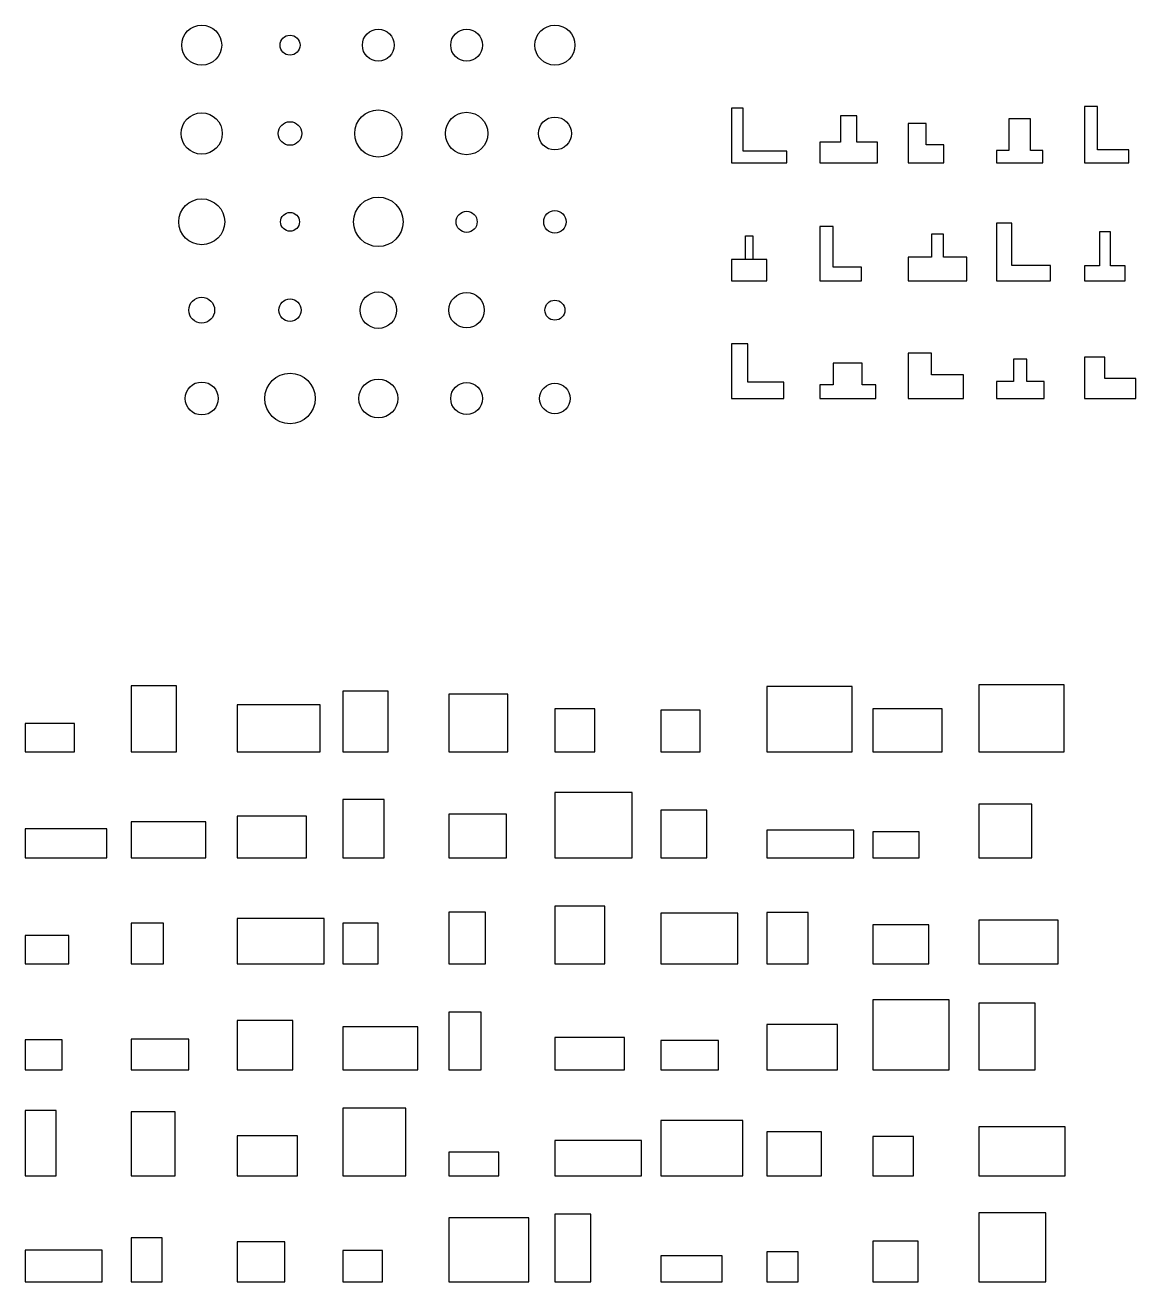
# Model space of a CAD drawing. Header units: metres. Extents: x 0 to 1887, y 0 to 2134.
import ezdxf

# ---------------------------------------------------------------- set-up
doc = ezdxf.new("R2010")
doc.units = ezdxf.units.M

msp = doc.modelspace()

# ---------------------------------------------------------------- linework, layer by layer
for points in [[(1200, 1900), (1294, 1900), (1294, 1920), (1220, 1920), (1220, 1993), (1200, 1993), (1200, 1900)], [(1800, 1900), (1875, 1900), (1875, 1922), (1822, 1922), (1822, 1996), (1800, 1996), (1800, 1900)], [(1350, 1900), (1448, 1900), (1448, 1935), (1413, 1935), (1413, 1980), (1385, 1980), (1385, 1935), (1350, 1935), (1350, 1900)], [(1500, 1900), (1561, 1900), (1561, 1931), (1531, 1931), (1531, 1967), (1500, 1967), (1500, 1900)], [(1650, 1900), (1729, 1900), (1729, 1921), (1708, 1921), (1708, 1975), (1671, 1975), (1671, 1921), (1650, 1921), (1650, 1900)], [(1650, 1700), (1742, 1700), (1742, 1726), (1676, 1726), (1676, 1798), (1650, 1798), (1650, 1700)], [(1200, 1700), (1260, 1700), (1260, 1736), (1224, 1736), (1224, 1776), (1236, 1776), (1236, 1736), (1200, 1736), (1200, 1700)], [(1350, 1700), (1421, 1700), (1421, 1723), (1373, 1723), (1373, 1792), (1350, 1792), (1350, 1700)], [(1500, 1700), (1600, 1700), (1600, 1740), (1560, 1740), (1560, 1779), (1540, 1779), (1540, 1740), (1500, 1740), (1500, 1700)], [(1800, 1700), (1869, 1700), (1869, 1725), (1844, 1725), (1844, 1783), (1825, 1783), (1825, 1725), (1800, 1725), (1800, 1700)], [(1200, 1500), (1289, 1500), (1289, 1528), (1228, 1528), (1228, 1593), (1200, 1593), (1200, 1500)], [(1350, 1500), (1445, 1500), (1445, 1523), (1422, 1523), (1422, 1560), (1373, 1560), (1373, 1523), (1350, 1523), (1350, 1500)], [(1500, 1500), (1594, 1500), (1594, 1540), (1540, 1540), (1540, 1577), (1500, 1577), (1500, 1500)], [(1650, 1500), (1731, 1500), (1731, 1529), (1702, 1529), (1702, 1567), (1679, 1567), (1679, 1529), (1650, 1529), (1650, 1500)], [(1800, 1500), (1887, 1500), (1887, 1534), (1834, 1534), (1834, 1570), (1800, 1570), (1800, 1500)], [(180, 900), (257, 900), (257, 1012), (180, 1012), (180, 900)], [(540, 900), (617, 900), (617, 1003), (540, 1003), (540, 900)], [(1260, 900), (1405, 900), (1405, 1011), (1260, 1011), (1260, 900)], [(1620, 900), (1765, 900), (1765, 1014), (1620, 1014), (1620, 900)], [(720, 900), (820, 900), (820, 998), (720, 998), (720, 900)], [(360, 900), (501, 900), (501, 980), (360, 980), (360, 900)], [(900, 900), (968, 900), (968, 973), (900, 973), (900, 900)], [(1080, 900), (1147, 900), (1147, 971), (1080, 971), (1080, 900)], [(1440, 900), (1558, 900), (1558, 973), (1440, 973), (1440, 900)], [(0, 900), (84, 900), (84, 948), (0, 948), (0, 900)], [(540, 720), (610, 720), (610, 819), (540, 819), (540, 720)], [(900, 720), (1031, 720), (1031, 831), (900, 831), (900, 720)], [(1620, 720), (1710, 720), (1710, 811), (1620, 811), (1620, 720)], [(360, 720), (478, 720), (478, 791), (360, 791), (360, 720)], [(720, 720), (818, 720), (818, 794), (720, 794), (720, 720)], [(1080, 720), (1158, 720), (1158, 801), (1080, 801), (1080, 720)], [(0, 720), (139, 720), (139, 769), (0, 769), (0, 720)], [(180, 720), (307, 720), (307, 781), (180, 781), (180, 720)], [(1260, 720), (1408, 720), (1408, 767), (1260, 767), (1260, 720)], [(1440, 720), (1519, 720), (1519, 764), (1440, 764), (1440, 720)], [(720, 540), (782, 540), (782, 628), (720, 628), (720, 540)], [(900, 540), (985, 540), (985, 638), (900, 638), (900, 540)], [(1080, 540), (1211, 540), (1211, 626), (1080, 626), (1080, 540)], [(1260, 540), (1330, 540), (1330, 627), (1260, 627), (1260, 540)], [(180, 540), (235, 540), (235, 609), (180, 609), (180, 540)], [(360, 540), (508, 540), (508, 617), (360, 617), (360, 540)], [(540, 540), (600, 540), (600, 609), (540, 609), (540, 540)], [(1440, 540), (1535, 540), (1535, 606), (1440, 606), (1440, 540)], [(1620, 540), (1755, 540), (1755, 614), (1620, 614), (1620, 540)], [(0, 540), (74, 540), (74, 588), (0, 588), (0, 540)], [(1440, 360), (1570, 360), (1570, 479), (1440, 479), (1440, 360)], [(1620, 360), (1716, 360), (1716, 473), (1620, 473), (1620, 360)], [(720, 360), (775, 360), (775, 458), (720, 458), (720, 360)], [(360, 360), (455, 360), (455, 444), (360, 444), (360, 360)], [(540, 360), (667, 360), (667, 433), (540, 433), (540, 360)], [(1260, 360), (1380, 360), (1380, 437), (1260, 437), (1260, 360)], [(0, 360), (63, 360), (63, 411), (0, 411), (0, 360)], [(180, 360), (278, 360), (278, 412), (180, 412), (180, 360)], [(900, 360), (1018, 360), (1018, 415), (900, 415), (900, 360)], [(1080, 360), (1178, 360), (1178, 410), (1080, 410), (1080, 360)], [(0, 180), (53, 180), (53, 291), (0, 291), (0, 180)], [(180, 180), (255, 180), (255, 289), (180, 289), (180, 180)], [(540, 180), (647, 180), (647, 295), (540, 295), (540, 180)], [(1080, 180), (1219, 180), (1219, 274), (1080, 274), (1080, 180)], [(1620, 180), (1767, 180), (1767, 263), (1620, 263), (1620, 180)], [(360, 180), (463, 180), (463, 248), (360, 248), (360, 180)], [(900, 180), (1047, 180), (1047, 240), (900, 240), (900, 180)], [(1260, 180), (1353, 180), (1353, 255), (1260, 255), (1260, 180)], [(1440, 180), (1509, 180), (1509, 247), (1440, 247), (1440, 180)], [(720, 180), (805, 180), (805, 220), (720, 220), (720, 180)], [(720, 0), (856, 0), (856, 109), (720, 109), (720, 0)], [(900, 0), (961, 0), (961, 115), (900, 115), (900, 0)], [(1620, 0), (1734, 0), (1734, 117), (1620, 117), (1620, 0)], [(180, 0), (233, 0), (233, 75), (180, 75), (180, 0)], [(360, 0), (441, 0), (441, 68), (360, 68), (360, 0)], [(1440, 0), (1517, 0), (1517, 69), (1440, 69), (1440, 0)], [(0, 0), (131, 0), (131, 54), (0, 54), (0, 0)], [(540, 0), (607, 0), (607, 53), (540, 53), (540, 0)], [(1080, 0), (1184, 0), (1184, 44), (1080, 44), (1080, 0)], [(1260, 0), (1313, 0), (1313, 51), (1260, 51), (1260, 0)]]:
    msp.add_lwpolyline(points)
for centre, radius in [((300, 2100), 34), ((900, 2100), 34), ((450, 2100), 17), ((600, 2100), 27), ((750, 2100), 27), ((300, 1950), 35), ((600, 1950), 40), ((750, 1950), 36), ((450, 1950), 20), ((900, 1950), 28), ((300, 1800), 39), ((600, 1800), 42), ((450, 1800), 16), ((750, 1800), 18), ((900, 1800), 19), ((300, 1650), 22), ((450, 1650), 19), ((600, 1650), 31), ((750, 1650), 30), ((900, 1650), 17), ((450, 1500), 43), ((300, 1500), 28), ((600, 1500), 33), ((750, 1500), 27), ((900, 1500), 26)]:
    msp.add_circle(centre, radius)

doc.saveas('drawing.dxf')
